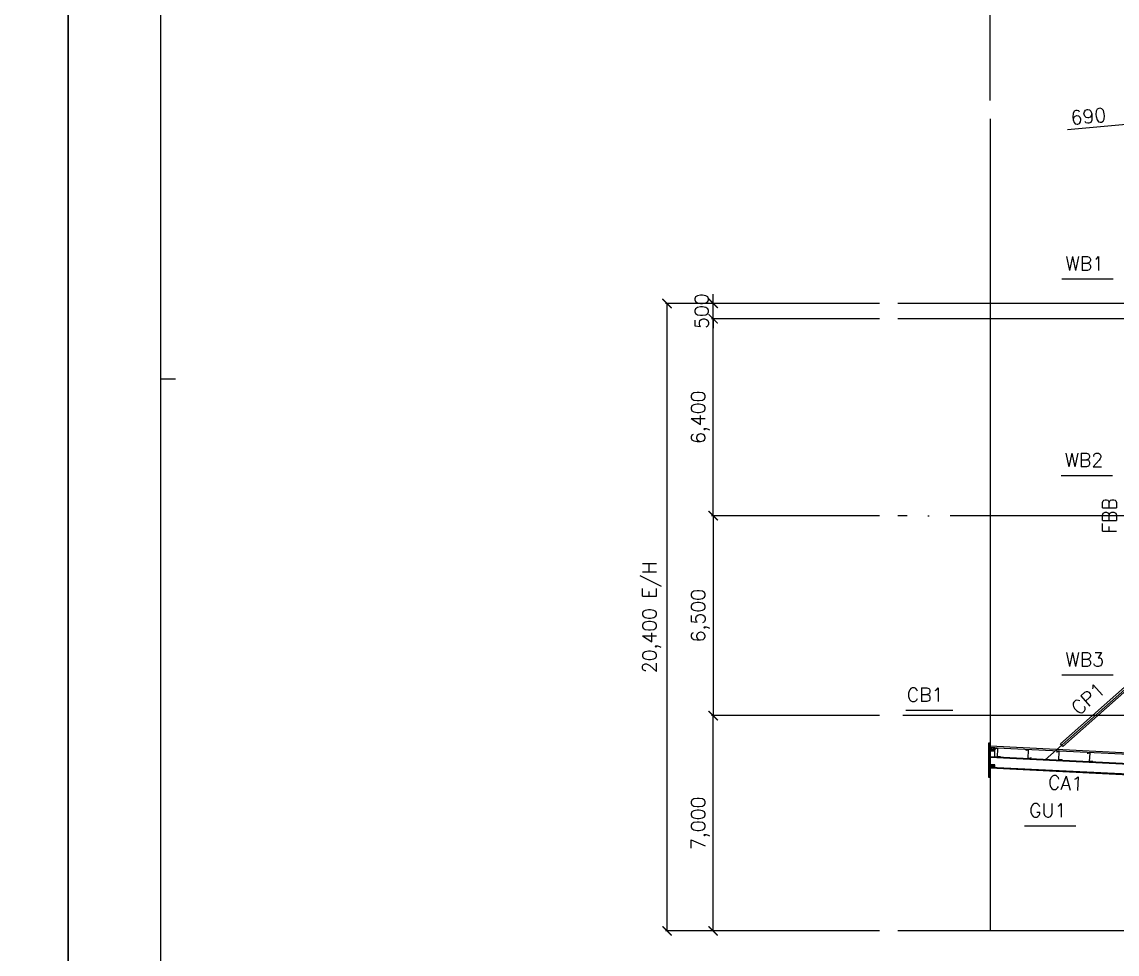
# Model space of a CAD drawing. Header units: metres. Extents: x -297536 to 1852864, y -630451 to -422551.
# Drawn here: x 1716964 to 1752552, y -483113 to -452803 of the extents above; entities that cross this region are included whole.
import ezdxf
from ezdxf.enums import TextEntityAlignment as Align

# ---------------------------------------------------------------- set-up
doc = ezdxf.new("R2010")
doc.units = ezdxf.units.M
doc.header["$LTSCALE"] = 700
doc.linetypes.add('CEN', pattern=[62, 60, -1, 0, -1])
doc.linetypes.add('CONTIN', pattern=[0])
for name, color, linetype in [('10', 10, 'CONTIN'), ('3', 3, 'CONTIN'), ('beam', 7, 'Continuous'), ('bl', 3, 'Continuous'), ('CEN', 152, 'CEN'), ('DIM', 7, 'Continuous'), ('gir', 230, 'Continuous'), ('TEX', 3, 'Continuous'), ('된장공장-1$0$WID', 4, 'Continuous')]:
    doc.layers.add(name, color=color, linetype=linetype)
doc.styles.add('HGTXT', font='romans.shx', dxfattribs={"bigfont": 'WHGTXT.shx'})
doc.styles.add('SIMPLEX', font='SIMPLEX')
doc.styles.add('WHGTXT', font='romans.shx', dxfattribs={"bigfont": 'WHGTXT.shx'})
doc.dimstyles.new('KJ', dxfattribs={"dimscale": 700, "dimtxt": 1.5, "dimasz": 1, "dimexe": 0.18, "dimexo": 2, "dimgap": 0.5, "dimtad": 1, "dimdec": 0, "dimzin": 0, "dimdsep": 46, "dimlunit": 6, "dimtxsty": 'HGTXT', "dimblk": 'ARCHTICK', "dimcen": 0.09, "dimclrt": 3, "dimadec": 0, "dimazin": 0, "dimtfac": 1, "dimtdec": 0, "dimtix": 1, "dimtmove": 0, "dimatfit": 0, "dimldrblk": 'OBLIQUE', "dimfxl": 1, "dimtolj": 1, "dimtzin": 0, "dimarcsym": 0})

# ---------------------------------------------------------------- blocks, each defined once
blk = doc.blocks.new('_ArchTick')
at = {"color": 0, "linetype": 'ByBlock', "const_width": 0.15}
blk.add_lwpolyline([(-0.5, -0.5), (0.5, 0.5)], dxfattribs=at)
blk = doc.blocks.new('*D606')
at = {"layer": 'Defpoints', "color": 0, "transparency": 16777216}
for p in [(1739427, -475358), (1745427, -475358), (1745427, -482358)]:
    blk.add_point(p, dxfattribs=at)
at = {"layer": 'DIM', "color": 0, "lineweight": -2, "transparency": 16777216}
for p, q in [((1744827, -475358), (1739373, -475358)), ((1739427, -482358), (1739427, -475358)), ((1744827, -482358), (1739373, -482358))]:
    blk.add_line(p, q, dxfattribs=at)
at = {"layer": 'DIM', "color": 0, "lineweight": -2, "transparency": 16777216, "xscale": 300, "yscale": 300, "zscale": 300}
for p, rotation in [((1739427, -475358), 90), ((1739427, -482358), 270)]:
    blk.add_blockref('_ArchTick', p, dxfattribs=dict(at, rotation=rotation))
at = {"layer": 'DIM', "color": 3, "transparency": 16777216, "insert": (1739009, -478858), "char_height": 450, "attachment_point": 5, "rotation": 90, "style": 'HGTXT'}
blk.add_mtext('\\A1;7,000', dxfattribs=at)
blk = doc.blocks.new('_Oblique')
at = {"color": 0, "linetype": 'ByBlock', "lineweight": -2}
blk.add_line((-0.5, -0.5), (0.5, 0.5), dxfattribs=at)
blk = doc.blocks.new('*D607')
at = {"layer": 'Defpoints', "color": 0, "transparency": 16777216}
for p in [(1737927, -461958), (1745427, -461958), (1745427, -482358)]:
    blk.add_point(p, dxfattribs=at)
at = {"layer": 'DIM', "color": 0, "lineweight": -2, "transparency": 16777216}
for p, q in [((1744827, -461958), (1737873, -461958)), ((1737927, -482358), (1737927, -461958)), ((1744827, -482358), (1737873, -482358))]:
    blk.add_line(p, q, dxfattribs=at)
at = {"layer": 'DIM', "color": 0, "lineweight": -2, "transparency": 16777216, "xscale": 300, "yscale": 300, "zscale": 300}
for p, rotation in [((1737927, -461958), 90), ((1737927, -482358), 270)]:
    blk.add_blockref('_ArchTick', p, dxfattribs=dict(at, rotation=rotation))
at = {"layer": 'DIM', "color": 3, "transparency": 16777216, "insert": (1737434, -472158), "char_height": 450, "attachment_point": 5, "rotation": 90, "style": 'HGTXT'}
blk.add_mtext('\\A1;20,400 E/H', dxfattribs=at)
blk = doc.blocks.new('*D608')
at = {"layer": 'Defpoints', "color": 0, "transparency": 16777216}
for p in [(1745427, -468858), (1739427, -475358), (1745427, -475358)]:
    blk.add_point(p, dxfattribs=at)
at = {"layer": 'DIM', "color": 0, "lineweight": -2, "transparency": 16777216}
for p, q in [((1744827, -468858), (1739373, -468858)), ((1739427, -468858), (1739427, -475358)), ((1744827, -475358), (1739373, -475358))]:
    blk.add_line(p, q, dxfattribs=at)
at = {"layer": 'DIM', "color": 0, "lineweight": -2, "transparency": 16777216, "xscale": 300, "yscale": 300, "zscale": 300}
for p, rotation in [((1739427, -468858), 90), ((1739427, -475358), 270)]:
    blk.add_blockref('_ArchTick', p, dxfattribs=dict(at, rotation=rotation))
at = {"layer": 'DIM', "color": 3, "transparency": 16777216, "insert": (1739009, -472108), "char_height": 450, "attachment_point": 5, "rotation": 90, "style": 'HGTXT'}
blk.add_mtext('\\A1;6,500', dxfattribs=at)
blk = doc.blocks.new('*D609')
at = {"layer": 'Defpoints', "color": 0, "transparency": 16777216}
for p in [(1739427, -462458), (1745427, -462458), (1745427, -468858)]:
    blk.add_point(p, dxfattribs=at)
at = {"layer": 'DIM', "color": 0, "lineweight": -2, "transparency": 16777216}
for p, q in [((1744827, -462458), (1739373, -462458)), ((1739427, -468858), (1739427, -462458)), ((1744827, -468858), (1739373, -468858))]:
    blk.add_line(p, q, dxfattribs=at)
at = {"layer": 'DIM', "color": 0, "lineweight": -2, "transparency": 16777216, "xscale": 300, "yscale": 300, "zscale": 300}
for p, rotation in [((1739427, -462458), 90), ((1739427, -468858), 270)]:
    blk.add_blockref('_ArchTick', p, dxfattribs=dict(at, rotation=rotation))
at = {"layer": 'DIM', "color": 3, "transparency": 16777216, "insert": (1739009, -465658), "char_height": 450, "attachment_point": 5, "rotation": 90, "style": 'HGTXT'}
blk.add_mtext('\\A1;6,400', dxfattribs=at)
blk = doc.blocks.new('*D612')
at = {"layer": 'Defpoints', "color": 0, "transparency": 16777216}
for p in [(1752964, -456128), (1754176, -461896), (1753489, -461958)]:
    blk.add_point(p, dxfattribs=at)
at = {"layer": 'DIM', "color": 0, "lineweight": -2, "transparency": 16777216}
for p, q in [((1752964, -456128), (1750937, -456311)), ((1753435, -461361), (1752960, -456074)), ((1753652, -456066), (1752964, -456128)), ((1754123, -461299), (1753647, -456012)), ((1753652, -456066), (1753951, -456039))]:
    blk.add_line(p, q, dxfattribs=at)
at = {"layer": 'DIM', "color": 0, "lineweight": -2, "transparency": 16777216, "xscale": 300, "yscale": 300, "zscale": 300}
for p, rotation in [((1753652, -456066), 185.1427645578633), ((1752964, -456128), 5.142764557863361)]:
    blk.add_blockref('_ArchTick', p, dxfattribs=dict(at, rotation=rotation))
at = {"layer": 'DIM', "color": 3, "transparency": 16777216, "insert": (1751618, -455873), "char_height": 450, "attachment_point": 5, "rotation": 5.1428, "style": 'HGTXT'}
blk.add_mtext('\\A1;690', dxfattribs=at)
blk = doc.blocks.new('*D686')
at = {"layer": 'Defpoints', "color": 0, "transparency": 16777216}
for p in [(1739427, -461958), (1745427, -461958), (1745427, -462458)]:
    blk.add_point(p, dxfattribs=at)
at = {"layer": 'DIM', "color": 0, "lineweight": -2, "transparency": 16777216}
for p, q in [((1739427, -461958), (1739427, -461658)), ((1744827, -461958), (1739373, -461958)), ((1739427, -462458), (1739427, -461958)), ((1744827, -462458), (1739373, -462458)), ((1739427, -462458), (1739427, -462758))]:
    blk.add_line(p, q, dxfattribs=at)
at = {"layer": 'DIM', "color": 0, "lineweight": -2, "transparency": 16777216, "xscale": 300, "yscale": 300, "zscale": 300}
for p, rotation in [((1739427, -461958), 270), ((1739427, -462458), 90)]:
    blk.add_blockref('_ArchTick', p, dxfattribs=dict(at, rotation=rotation))
at = {"layer": 'DIM', "color": 3, "transparency": 16777216, "insert": (1739052, -462208), "char_height": 450, "attachment_point": 5, "rotation": 90, "style": 'HGTXT'}
blk.add_mtext('\\A1;500', dxfattribs=at)
blk = doc.blocks.new('*D871')
at = {"layer": 'Defpoints', "color": 0, "transparency": 16777216}
for p in [(1753489, -446958), (1753489, -455358), (1748427, -455958)]:
    blk.add_point(p, dxfattribs=at)
at = {"layer": 'DIM', "color": 0, "lineweight": -2, "transparency": 16777216}
for p, q in [((1748427, -455358), (1748427, -446904)), ((1748427, -446958), (1753489, -446958)), ((1753489, -454758), (1753489, -446904))]:
    blk.add_line(p, q, dxfattribs=at)
at = {"layer": 'DIM', "color": 0, "lineweight": -2, "transparency": 16777216, "xscale": 300, "yscale": 300, "zscale": 300, "rotation": 180}
blk.add_blockref('_ArchTick', (1748427, -446958), dxfattribs=at)
at = {"layer": 'DIM', "color": 0, "lineweight": -2, "transparency": 16777216, "xscale": 300, "yscale": 300, "zscale": 300}
blk.add_blockref('_ArchTick', (1753489, -446958), dxfattribs=at)
at = {"layer": 'DIM', "color": 3, "transparency": 16777216, "insert": (1750958, -446540), "char_height": 450, "attachment_point": 5, "style": 'HGTXT'}
blk.add_mtext('\\A1;5,062', dxfattribs=at)
blk = doc.blocks.new('ZCOL')
for p, q in [((10.2, 0), (0, 0)), ((0, 0), (0, -25.4)), ((10.2, -2.5), (10.2, 0)), ((-10.2, -25.4), (-10.2, -22.9)), ((0, -25.4), (-10.2, -25.4))]:
    blk.add_line(p, q)
blk = doc.blocks.new('Form01')
at = {"ltscale": 0.015}
blk.add_lwpolyline([(0, 0), (420, 0), (420, -297), (0, -297)], close=True, dxfattribs=at)
at = {"layer": '된장공장-1$0$WID', "ltscale": 250}
for p, q in [((10, -10), (10, -287)), ((11.62, -139.55), (10, -139.55))]:
    blk.add_line(p, q, dxfattribs=at)

msp = doc.modelspace()

# ---------------------------------------------------------------- linework, layer by layer
at = {"layer": 'beam'}
for points in [[(1748426.7, -476502.5), (1748576.7, -476502.5), (1748576.7, -476402.5), (1748426.7, -476402.5)], [(1748429.9, -476499.3), (1748573.5, -476499.3), (1748573.5, -476405.7), (1748429.9, -476405.7)], [(1748426.7, -477053.3), (1748576.7, -477053.3), (1748576.7, -476953.3), (1748426.7, -476953.3)], [(1748429.9, -477050.1), (1748573.5, -477050.1), (1748573.5, -476956.5), (1748429.9, -476956.5)]]:
    msp.add_lwpolyline(points, close=True, dxfattribs=at)
at = {"layer": 'bl'}
for p, q in [((1752935.5, -476628), (1748426.7, -476402.5)), ((1752938, -476578), (1748429.2, -476352.6))]:
    msp.add_line(p, q, dxfattribs=at)
msp.add_lwpolyline([(1748426.7, -476252.6), (1748376.7, -476252.6), (1748376.7, -477358.2), (1748426.7, -477358.2)], close=True, dxfattribs=at)
at = {"layer": 'CEN'}
for p, q in [((1748426.7, -455958.2), (1748426.7, -482358.2)), ((1812964.2, -461958.2), (1745426.7, -461958.2)), ((1812964.2, -462458.2), (1745426.7, -462458.2)), ((1789128.3, -468858.2), (1745426.7, -468858.2)), ((1750214.2, -476792.3), (1753964.2, -473479.8)), ((1787586, -475358.2), (1745426.7, -475358.2)), ((1748429.9, -476405.7), (1748573.5, -476499.3)), ((1748429.9, -476499.3), (1748573.5, -476405.7)), ((1753964.2, -476979.8), (1748426.7, -476702.9)), ((1748429.9, -476956.5), (1748573.5, -477050.1)), ((1748429.9, -477050.1), (1748573.5, -476956.5)), ((1812964.2, -482358.2), (1745426.7, -482358.2))]:
    msp.add_line(p, q, dxfattribs=at)
at = {"layer": 'DIM'}
for points in [[(1752426.2, -461170.2), (1750759.1, -461170.2)], [(1752401.2, -467557.7), (1750734.1, -467557.7)], [(1752426.2, -474045.2), (1750759.1, -474045.2)], [(1747213.7, -475189.6), (1745688.8, -475189.6)], [(1751207.3, -478948.7), (1749540.2, -478948.7)]]:
    msp.add_lwpolyline(points, dxfattribs=at)
for points in [[(1753639.2, -462383.2, 0, 150, 0), (1753321, -462065, 0, 0, 0), (1752426.2, -461170.2, 0, 0, 0)], [(1753614.2, -468770.7, 0, 150, 0), (1753296, -468452.5, 0, 0, 0), (1752401.2, -467557.7, 0, 0, 0)], [(1753639.2, -475258.2, 0, 150, 0), (1753321, -474940, 0, 0, 0), (1752426.2, -474045.2, 0, 0, 0)], [(1748426.7, -476402.5, 0, 150, 0), (1748108.5, -476084.3, 0, 0, 0), (1747213.7, -475189.6, 0, 0, 0)], [(1748426.7, -476953.3, 0, 150, 0), (1748171.7, -476582.6, 0, 0, 0), (1747213.7, -475189.6, 0, 150, 0)], [(1752989.2, -477166.9, 0, 150, 0), (1752671, -477485.1, 0, 0, 0), (1751207.3, -478948.7, 0, 0, 0)]]:
    msp.add_lwpolyline(points, format="xyseb", dxfattribs=at)
for points in [[(1750714.8, -476274), (1753176.3, -474099.7), (1753251.8, -474185.1), (1750790.2, -476359.5)], [(1748576.7, -476502.5), (1748426.7, -476502.5), (1748426.7, -476702.9), (1748576.7, -476710.4)]]:
    msp.add_lwpolyline(points, close=True, dxfattribs=at)
at = {"layer": 'gir'}
for points in [[(1748426.7, -476702.9), (1748426.7, -477053.3), (1753364.2, -477300.2), (1753364.2, -476949.8)], [(1753364.2, -476960.8), (1753364.2, -477289.2), (1748426.7, -477042.3), (1748426.7, -476713.9)]]:
    msp.add_lwpolyline(points, close=True, dxfattribs=at)

# ---------------------------------------------------------------- block references
at = {"xscale": 300, "yscale": 300, "zscale": 300}
for p in [(1592464.2, -422550.9), (1718464.2, -422550.9)]:
    msp.add_blockref('Form01', p, dxfattribs=at)
at = {"layer": '10', "xscale": 7.999999999218805, "yscale": -10.31102399899313, "zscale": -10.31102399899313, "rotation": 357.1375947739011}
for p in [(1748662.4, -476695.6), (1749661.1, -476745.6), (1750659.9, -476795.5), (1751658.6, -476845.4)]:
    msp.add_blockref('ZCOL', p, dxfattribs=at)

# ---------------------------------------------------------------- texts
at = {"layer": '3', "style": 'SIMPLEX'}
msp.add_text('FBB', height=450, rotation=90, dxfattribs=at).set_placement((1752662.9, -468858.2), align=Align.BOTTOM_CENTER)
at = {"layer": 'TEX', "color": 3, "style": 'WHGTXT'}
for s, p in [('WB1', (1752126.2, -461020.2)), ('WB2', (1752101.2, -467407.7)), ('WB3', (1752126.2, -473895.2)), ('CB1', (1746913.7, -475039.6)), ('GU1', (1750907.3, -478798.7))]:
    msp.add_text(s, height=450, dxfattribs=at).set_placement(p, align=Align.BOTTOM_RIGHT)
msp.add_text('CP1', height=450, rotation=41.45523, dxfattribs=at).set_placement((1751846.2, -475074.4), align=Align.BOTTOM_CENTER)
msp.add_text('CA1', height=450, rotation=357.13759, dxfattribs=at).set_placement((1750888, -477326.6), align=Align.TOP_CENTER)

# ---------------------------------------------------------------- dimensions: what is measured, and where the dimension line sits
at = {"layer": 'DIM'}
dim = msp.add_linear_dim(base=(1753489.1767, -446958.1782), p1=(1748426.7134, -455958.1782), p2=(1753489.1767, -455358.1782), dimstyle='KJ', override={"dimscale": 300, "dimtxsty": 'HGTXT', "dimldrblk": 'Oblique'}, dxfattribs=at)
dim.commit()
dim.dimension.update_dxf_attribs({"geometry": '*D871', "text_midpoint": (1750957.9451, -446540.321)})
dim = msp.add_linear_dim(base=(1752964.5, -456128.1), p1=(1754176.5, -461896.3), p2=(1753489.2, -461958.2), angle=5.14276, dimstyle='KJ', override={"dimscale": 300, "dimtxsty": 'HGTXT', "dimldrblk": 'Oblique'}, dxfattribs=at)
dim.commit()
dim.dimension.update_dxf_attribs({"geometry": '*D612', "text_midpoint": (1751651.9, -456246.2), "dimtype": 160})
dim = msp.add_linear_dim(base=(1737926.7, -461958.2), p1=(1745426.7, -482358.2), p2=(1745426.7, -461958.2), angle=270, text='<> E/H', dimstyle='KJ', override={"dimscale": 300, "dimtxsty": 'HGTXT', "dimldrblk": 'Oblique'}, dxfattribs=at)
dim.commit()
dim.dimension.update_dxf_attribs({"geometry": '*D607', "text_midpoint": (1737433.9, -472158.2)})
for base, p1, p2, angle, picture, middle in [((1739426.7, -461958.2), (1745426.7, -462458.2), (1745426.7, -461958.2), 90, '*D686', (1739051.7, -462208.2)), ((1739426.7, -462458.2), (1745426.7, -468858.2), (1745426.7, -462458.2), 270, '*D609', (1739008.9, -465658.2)), ((1739426.7, -475358.2), (1745426.7, -468858.2), (1745426.7, -475358.2), 90, '*D608', (1739008.9, -472108.2)), ((1739426.7, -475358.2), (1745426.7, -482358.2), (1745426.7, -475358.2), 270, '*D606', (1739008.9, -478858.2))]:
    dim = msp.add_linear_dim(base=base, p1=p1, p2=p2, angle=angle, dimstyle='KJ', override={"dimscale": 300, "dimtxsty": 'HGTXT', "dimldrblk": 'Oblique'}, dxfattribs=at)
    dim.commit()
    dim.dimension.update_dxf_attribs({"geometry": picture, "text_midpoint": middle})

doc.saveas('drawing.dxf')
